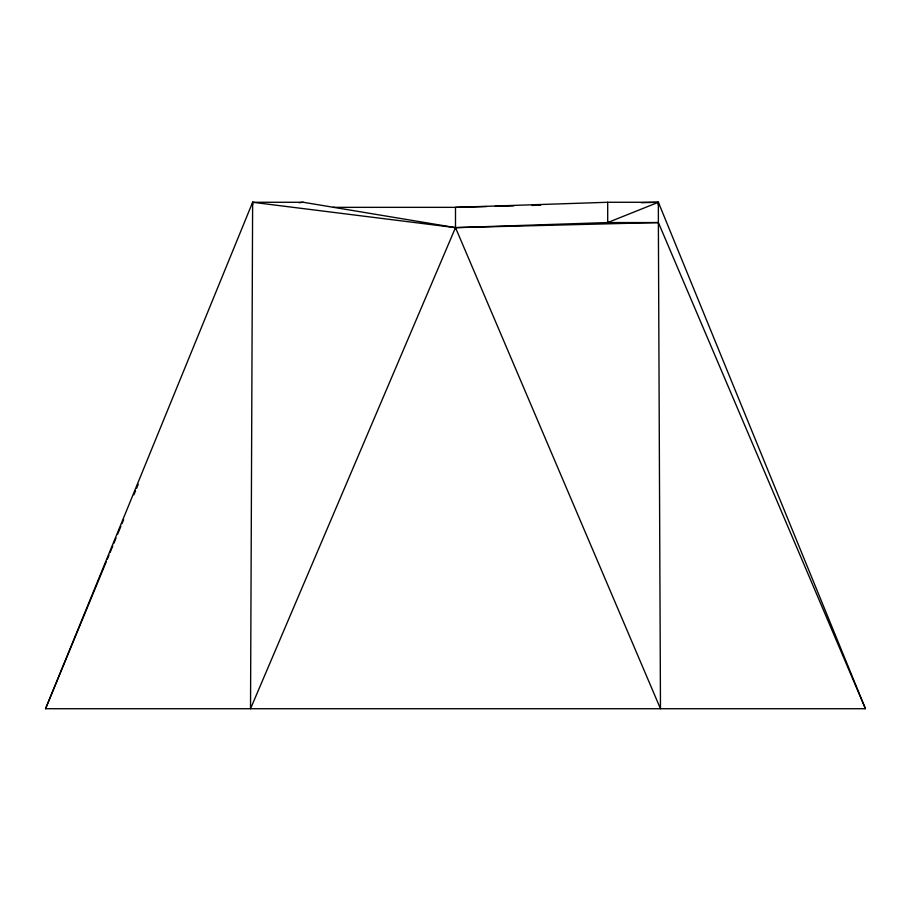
<?xml version="1.0" encoding="UTF-8"?>
<svg xmlns="http://www.w3.org/2000/svg" width="911" height="911" viewBox="0 0 911 911"><rect width="100%" height="100%" fill="white"/><g stroke="black" fill="none" stroke-linecap="round" stroke-linejoin="round"><path stroke-width="1.37" d="M658.368 222.557L660.475 708.724L455.5 227.636L252.632 202.276L250.525 708.724L455.5 227.636L607.694 222.557L658.368 222.557L865.45 708.724L45.55 708.724L252.632 202.276L303.306 202.276L455.5 227.636L658.368 222.557L658.368 202.276L607.694 202.276L455.5 207.344L333.175 207.344M45.55 708.724L106.268 561.723M107.35 559.103L108.978 555.163M110.06 552.533L112.77 545.974M113.852 543.355L116.016 538.105M117.644 534.165L120.901 526.285M121.983 523.666L123.611 519.725M133.906 494.787L135.534 490.847M136.616 488.228L138.244 484.288M607.694 222.557L658.368 202.276L865.45 708.724M299.081 202.697L303.306 202.276M486.713 206.558L455.5 207.344L455.5 228.479M495.22 206.353L513.667 205.886M532.104 205.43L540.622 205.214M641.344 202.697L658.368 202.276L658.38 205.112M607.694 202.276L607.694 223.195M252.632 202.276L252.632 204.804"/></g></svg>
